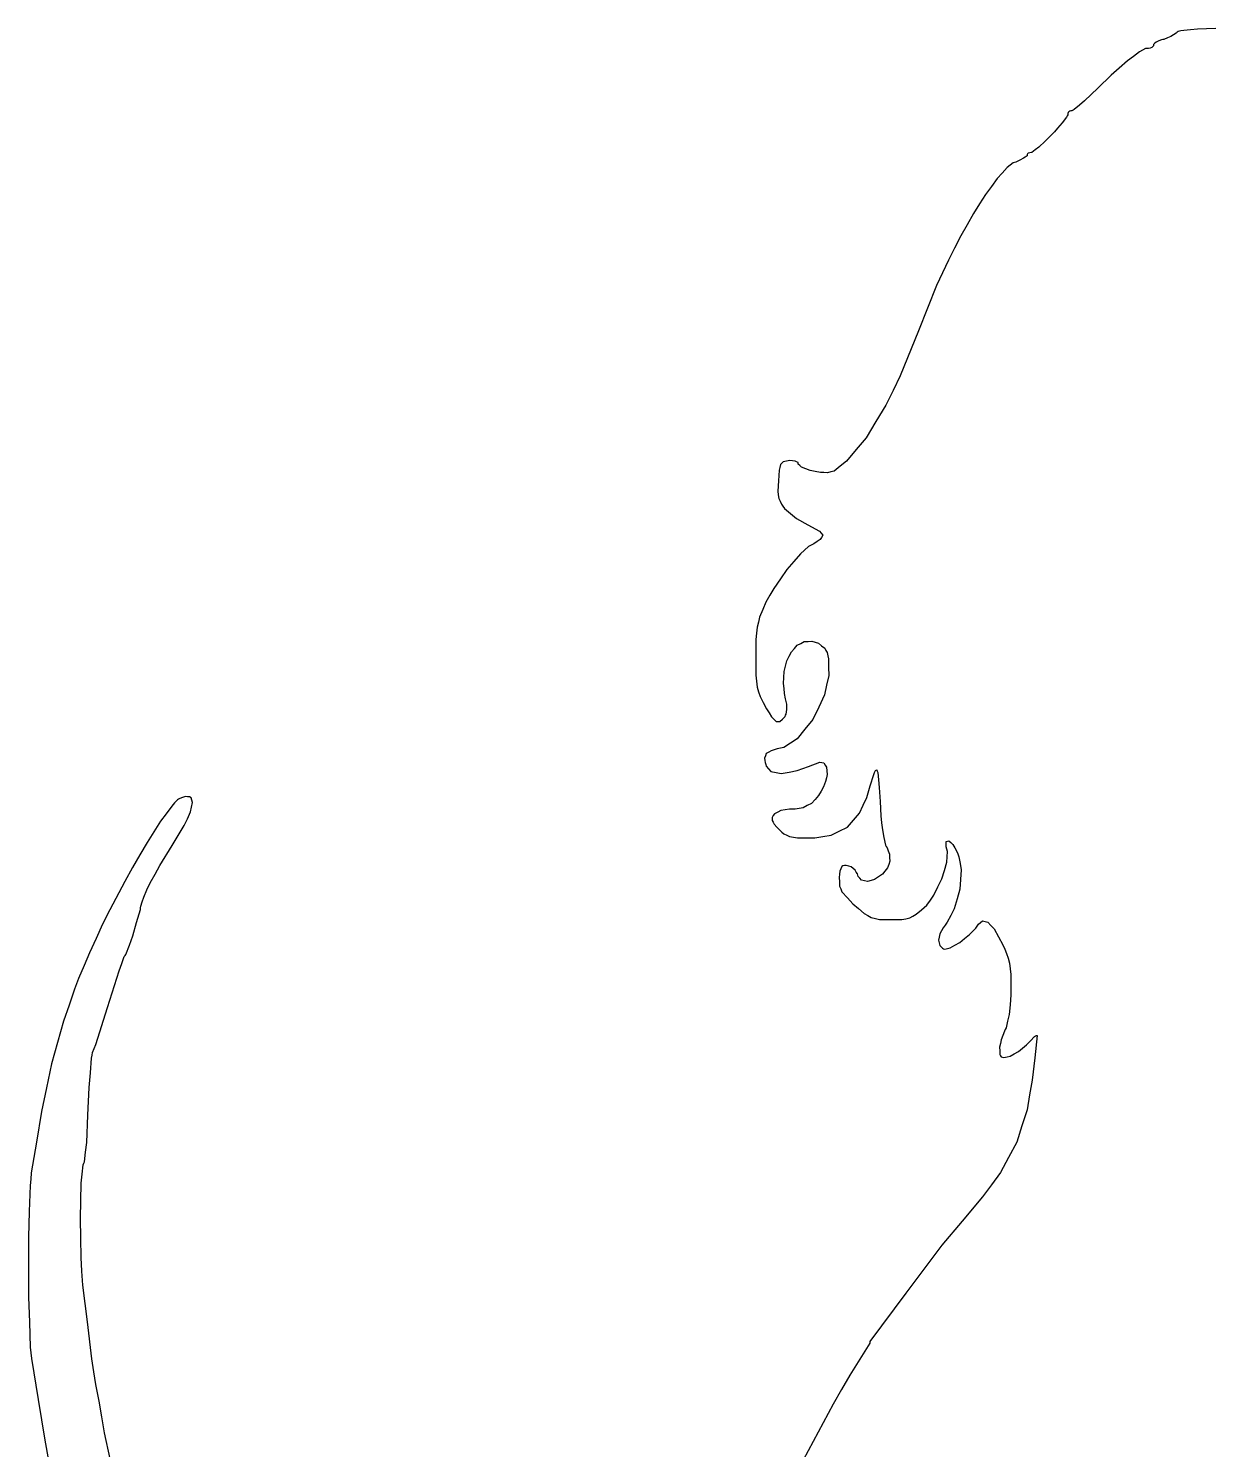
# Model space of a CAD drawing. Extents: x -30 to 30, y -30 to 30.
# Drawn here: x -30 to -7.75, y 3.21 to 30 of the extents above; entities that cross this region are included whole.
import ezdxf

# ---------------------------------------------------------------- set-up
doc = ezdxf.new("R2010")
doc.units = 0
doc.layers.add('Saint_VALENTIN_Day_Amoureux_Coeur_cs', color=7, linetype='CONTINUOUS')

msp = doc.modelspace()

# ---------------------------------------------------------------- linework, layer by layer
at = {"layer": 'Saint_VALENTIN_Day_Amoureux_Coeur_cs'}
for p, q in [((-8.733, 29.743, 1.5), (-8.76, 29.7205, 1.5)), ((-8.683, 29.764, 1.5), (-8.733, 29.743, 1.5)), ((-8.633, 29.785, 1.5), (-8.683, 29.764, 1.5)), ((-8.6105, 29.7895, 1.5), (-8.633, 29.785, 1.5)), ((-8.588, 29.794, 1.5), (-8.6105, 29.7895, 1.5)), ((-8.5225, 29.8215, 1.5), (-8.588, 29.794, 1.5)), ((-8.457, 29.849, 1.5), (-8.5225, 29.8215, 1.5)), ((-8.407, 29.881, 1.5), (-8.457, 29.849, 1.5)), ((-8.357, 29.913, 1.5), (-8.407, 29.881, 1.5)), ((-8.339, 29.929, 1.5), (-8.357, 29.913, 1.5)), ((-8.321, 29.945, 1.5), (-8.339, 29.929, 1.5)), ((-8.2685, 29.954, 1.5), (-8.321, 29.945, 1.5)), ((-8.216, 29.963, 1.5), (-8.2685, 29.954, 1.5)), ((-8.087, 29.9745, 1.5), (-8.216, 29.963, 1.5)), ((-7.958, 29.986, 1.5), (-8.087, 29.9745, 1.5)), ((-7.7835, 29.993, 1.5), (-7.958, 29.986, 1.5)), ((-7.609, 30, 1.5), (-7.7835, 29.993, 1.5)), ((-9.1615, 29.473, 1.5), (-9.277, 29.386, 1.5)), ((-9.046, 29.56, 1.5), (-9.1615, 29.473, 1.5)), ((-8.9915, 29.59, 1.5), (-9.046, 29.56, 1.5)), ((-8.937, 29.62, 1.5), (-8.9915, 29.59, 1.5)), ((-8.9095, 29.62, 1.5), (-8.937, 29.62, 1.5)), ((-8.882, 29.62, 1.5), (-8.9095, 29.62, 1.5)), ((-8.8505, 29.629, 1.5), (-8.882, 29.62, 1.5)), ((-8.819, 29.638, 1.5), (-8.8505, 29.629, 1.5)), ((-8.803, 29.654, 1.5), (-8.819, 29.638, 1.5)), ((-8.787, 29.67, 1.5), (-8.803, 29.654, 1.5)), ((-8.76, 29.7205, 1.5), (-8.787, 29.698, 1.5)), ((-8.787, 29.698, 1.5), (-8.787, 29.67, 1.5)), ((-9.431, 29.251, 1.5), (-9.585, 29.116, 1.5)), ((-9.277, 29.386, 1.5), (-9.431, 29.251, 1.5)), ((-9.585, 29.116, 1.5), (-9.834, 28.8755, 1.5)), ((-9.834, 28.8755, 1.5), (-10.083, 28.635, 1.5)), ((-10.391, 28.4125, 1.5), (-10.4, 28.396, 1.5)), ((-10.382, 28.429, 1.5), (-10.391, 28.4125, 1.5)), ((-10.364, 28.438, 1.5), (-10.382, 28.429, 1.5)), ((-10.346, 28.447, 1.5), (-10.364, 28.438, 1.5)), ((-10.3345, 28.447, 1.5), (-10.346, 28.447, 1.5)), ((-10.323, 28.447, 1.5), (-10.3345, 28.447, 1.5)), ((-10.3025, 28.4585, 1.5), (-10.323, 28.447, 1.5)), ((-10.282, 28.47, 1.5), (-10.3025, 28.4585, 1.5)), ((-10.1825, 28.5525, 1.5), (-10.282, 28.47, 1.5)), ((-10.083, 28.635, 1.5), (-10.1825, 28.5525, 1.5)), ((-10.509, 28.2225, 1.5), (-10.595, 28.117, 1.5)), ((-10.423, 28.328, 1.5), (-10.509, 28.2225, 1.5)), ((-10.4115, 28.3505, 1.5), (-10.423, 28.328, 1.5)), ((-10.4, 28.373, 1.5), (-10.4115, 28.3505, 1.5)), ((-10.4, 28.396, 1.5), (-10.4, 28.3845, 1.5)), ((-10.4, 28.3845, 1.5), (-10.4, 28.373, 1.5)), ((-10.8305, 27.876, 1.5), (-10.948, 27.764, 1.5)), ((-10.713, 27.988, 1.5), (-10.8305, 27.876, 1.5)), ((-10.654, 28.0525, 1.5), (-10.713, 27.988, 1.5)), ((-10.595, 28.117, 1.5), (-10.654, 28.0525, 1.5)), ((-11.159, 27.6355, 1.5), (-11.17, 27.622, 1.5)), ((-11.17, 27.622, 1.5), (-11.17, 27.595, 1.5)), ((-11.148, 27.649, 1.5), (-11.159, 27.6355, 1.5)), ((-11.114, 27.656, 1.5), (-11.148, 27.649, 1.5)), ((-11.08, 27.663, 1.5), (-11.114, 27.656, 1.5)), ((-11.014, 27.7135, 1.5), (-11.08, 27.663, 1.5)), ((-10.948, 27.764, 1.5), (-11.014, 27.7135, 1.5)), ((-11.542, 27.375, 1.5), (-11.637, 27.272, 1.5)), ((-11.4855, 27.4205, 1.5), (-11.542, 27.375, 1.5)), ((-11.429, 27.466, 1.5), (-11.4855, 27.4205, 1.5)), ((-11.406, 27.473, 1.5), (-11.429, 27.466, 1.5)), ((-11.383, 27.48, 1.5), (-11.406, 27.473, 1.5)), ((-11.3085, 27.5165, 1.5), (-11.383, 27.48, 1.5)), ((-11.234, 27.553, 1.5), (-11.3085, 27.5165, 1.5)), ((-11.202, 27.574, 1.5), (-11.234, 27.553, 1.5)), ((-11.17, 27.595, 1.5), (-11.202, 27.574, 1.5)), ((-11.732, 27.169, 1.5), (-11.841, 27.02, 1.5)), ((-11.637, 27.272, 1.5), (-11.732, 27.169, 1.5)), ((-11.95, 26.871, 1.5), (-12.0655, 26.69, 1.5)), ((-11.841, 27.02, 1.5), (-11.95, 26.871, 1.5)), ((-12.0655, 26.69, 1.5), (-12.181, 26.509, 1.5)), ((-12.301, 26.298, 1.5), (-12.421, 26.087, 1.5)), ((-12.181, 26.509, 1.5), (-12.301, 26.298, 1.5)), ((-12.421, 26.087, 1.5), (-12.5365, 25.86, 1.5)), ((-12.5365, 25.86, 1.5), (-12.652, 25.633, 1.5)), ((-12.652, 25.633, 1.5), (-12.763, 25.3925, 1.5)), ((-12.763, 25.3925, 1.5), (-12.874, 25.152, 1.5)), ((-12.874, 25.152, 1.5), (-13.2185, 24.3, 1.5)), ((-13.2185, 24.3, 1.5), (-13.563, 23.448, 1.5)), ((-13.563, 23.448, 1.5), (-13.6965, 23.173, 1.5)), ((-13.6965, 23.173, 1.5), (-13.83, 22.898, 1.5)), ((-13.83, 22.898, 1.5), (-14.018, 22.591, 1.5)), ((-14.018, 22.591, 1.5), (-14.206, 22.284, 1.5)), ((-14.206, 22.284, 1.5), (-14.3895, 22.064, 1.5)), ((-14.3895, 22.064, 1.5), (-14.573, 21.844, 1.5)), ((-15.8325, 21.725, 1.5), (-15.846, 21.67, 1.5)), ((-15.819, 21.78, 1.5), (-15.8325, 21.725, 1.5)), ((-15.792, 21.8055, 1.5), (-15.819, 21.78, 1.5)), ((-15.765, 21.831, 1.5), (-15.792, 21.8055, 1.5)), ((-15.7035, 21.842, 1.5), (-15.765, 21.831, 1.5)), ((-15.642, 21.853, 1.5), (-15.7035, 21.842, 1.5)), ((-15.5925, 21.8485, 1.5), (-15.642, 21.853, 1.5)), ((-15.543, 21.844, 1.5), (-15.5925, 21.8485, 1.5)), ((-15.5155, 21.8305, 1.5), (-15.543, 21.844, 1.5)), ((-15.488, 21.817, 1.5), (-15.5155, 21.8305, 1.5)), ((-15.488, 21.801, 1.5), (-15.488, 21.817, 1.5)), ((-15.488, 21.785, 1.5), (-15.488, 21.801, 1.5)), ((-15.454, 21.7575, 1.5), (-15.488, 21.785, 1.5)), ((-15.42, 21.73, 1.5), (-15.454, 21.7575, 1.5)), ((-15.341, 21.698, 1.5), (-15.42, 21.73, 1.5)), ((-14.691, 21.75, 1.5), (-14.809, 21.656, 1.5)), ((-14.573, 21.844, 1.5), (-14.691, 21.75, 1.5)), ((-15.8575, 21.473, 1.5), (-15.869, 21.276, 1.5)), ((-15.846, 21.67, 1.5), (-15.8575, 21.473, 1.5)), ((-15.262, 21.666, 1.5), (-15.341, 21.698, 1.5)), ((-15.1645, 21.6475, 1.5), (-15.262, 21.666, 1.5)), ((-15.067, 21.629, 1.5), (-15.1645, 21.6475, 1.5)), ((-15.001, 21.6265, 1.5), (-15.067, 21.629, 1.5)), ((-14.935, 21.624, 1.5), (-15.001, 21.6265, 1.5)), ((-14.872, 21.64, 1.5), (-14.935, 21.624, 1.5)), ((-14.809, 21.656, 1.5), (-14.872, 21.64, 1.5)), ((-15.869, 21.276, 1.5), (-15.86, 21.2075, 1.5)), ((-15.86, 21.2075, 1.5), (-15.851, 21.139, 1.5)), ((-15.851, 21.139, 1.5), (-15.826, 21.086, 1.5)), ((-15.826, 21.086, 1.5), (-15.801, 21.033, 1.5)), ((-15.801, 21.033, 1.5), (-15.7715, 20.992, 1.5)), ((-15.7715, 20.992, 1.5), (-15.742, 20.951, 1.5)), ((-15.742, 20.951, 1.5), (-15.6285, 20.857, 1.5)), ((-15.6285, 20.857, 1.5), (-15.515, 20.763, 1.5)), ((-15.515, 20.763, 1.5), (-15.3, 20.644, 1.5)), ((-15.3, 20.644, 1.5), (-15.085, 20.525, 1.5)), ((-15.071, 20.364, 1.5), (-15.13, 20.325, 1.5)), ((-15.085, 20.525, 1.5), (-15.053, 20.486, 1.5)), ((-15.046, 20.4055, 1.5), (-15.071, 20.364, 1.5)), ((-15.053, 20.486, 1.5), (-15.021, 20.447, 1.5)), ((-15.021, 20.447, 1.5), (-15.046, 20.4055, 1.5)), ((-15.366, 20.165, 1.5), (-15.443, 20.094, 1.5)), ((-15.289, 20.236, 1.5), (-15.366, 20.165, 1.5)), ((-15.239, 20.261, 1.5), (-15.289, 20.236, 1.5)), ((-15.189, 20.286, 1.5), (-15.239, 20.261, 1.5)), ((-15.13, 20.325, 1.5), (-15.189, 20.286, 1.5)), ((-15.57, 19.9475, 1.5), (-15.697, 19.801, 1.5)), ((-15.443, 20.094, 1.5), (-15.57, 19.9475, 1.5)), ((-15.8215, 19.622, 1.5), (-15.946, 19.443, 1.5)), ((-15.697, 19.801, 1.5), (-15.8215, 19.622, 1.5)), ((-16.0205, 19.3125, 1.5), (-16.095, 19.182, 1.5)), ((-15.946, 19.443, 1.5), (-16.0205, 19.3125, 1.5)), ((-16.154, 19.0425, 1.5), (-16.213, 18.903, 1.5)), ((-16.095, 19.182, 1.5), (-16.154, 19.0425, 1.5)), ((-16.2355, 18.809, 1.5), (-16.258, 18.715, 1.5)), ((-16.213, 18.903, 1.5), (-16.2355, 18.809, 1.5)), ((-16.2695, 18.596, 1.5), (-16.281, 18.477, 1.5)), ((-16.258, 18.715, 1.5), (-16.2695, 18.596, 1.5)), ((-16.281, 18.477, 1.5), (-16.281, 18.1425, 1.5)), ((-15.6535, 18.1625, 1.5), (-15.61, 18.247, 1.5)), ((-15.61, 18.247, 1.5), (-15.556, 18.309, 1.5)), ((-15.556, 18.309, 1.5), (-15.502, 18.371, 1.5)), ((-15.502, 18.371, 1.5), (-15.436, 18.4055, 1.5)), ((-15.436, 18.4055, 1.5), (-15.37, 18.44, 1.5)), ((-15.37, 18.44, 1.5), (-15.2975, 18.4445, 1.5)), ((-15.2975, 18.4445, 1.5), (-15.225, 18.449, 1.5)), ((-15.225, 18.449, 1.5), (-15.164, 18.4285, 1.5)), ((-15.164, 18.4285, 1.5), (-15.103, 18.408, 1.5)), ((-15.103, 18.408, 1.5), (-15.044, 18.362, 1.5)), ((-15.044, 18.362, 1.5), (-14.985, 18.316, 1.5)), ((-14.985, 18.316, 1.5), (-14.9625, 18.275, 1.5)), ((-14.9625, 18.275, 1.5), (-14.94, 18.234, 1.5)), ((-14.94, 18.234, 1.5), (-14.9265, 18.1745, 1.5)), ((-16.281, 18.1425, 1.5), (-16.281, 17.808, 1.5)), ((-15.751, 17.876, 1.5), (-15.724, 17.977, 1.5)), ((-15.724, 17.977, 1.5), (-15.697, 18.078, 1.5)), ((-15.697, 18.078, 1.5), (-15.6535, 18.1625, 1.5)), ((-14.9265, 18.1745, 1.5), (-14.913, 18.115, 1.5)), ((-14.913, 18.115, 1.5), (-14.9105, 17.959, 1.5)), ((-14.9105, 17.959, 1.5), (-14.908, 17.803, 1.5)), ((-16.281, 17.808, 1.5), (-16.2695, 17.6935, 1.5)), ((-16.2695, 17.6935, 1.5), (-16.258, 17.579, 1.5)), ((-15.76, 17.652, 1.5), (-15.7555, 17.764, 1.5)), ((-15.7555, 17.764, 1.5), (-15.751, 17.876, 1.5)), ((-14.908, 17.803, 1.5), (-14.949, 17.6195, 1.5)), ((-16.258, 17.579, 1.5), (-16.231, 17.4915, 1.5)), ((-16.231, 17.4915, 1.5), (-16.204, 17.404, 1.5)), ((-15.751, 17.558, 1.5), (-15.76, 17.652, 1.5)), ((-15.742, 17.464, 1.5), (-15.751, 17.558, 1.5)), ((-15.7215, 17.363, 1.5), (-15.742, 17.464, 1.5)), ((-14.99, 17.436, 1.5), (-15.0985, 17.2025, 1.5)), ((-14.949, 17.6195, 1.5), (-14.99, 17.436, 1.5)), ((-16.204, 17.404, 1.5), (-16.143, 17.2895, 1.5)), ((-16.143, 17.2895, 1.5), (-16.082, 17.175, 1.5)), ((-16.082, 17.175, 1.5), (-16.0345, 17.0995, 1.5)), ((-15.701, 17.262, 1.5), (-15.7215, 17.363, 1.5)), ((-15.7035, 17.116, 1.5), (-15.697, 17.157, 1.5)), ((-15.699, 17.2095, 1.5), (-15.701, 17.262, 1.5)), ((-15.697, 17.157, 1.5), (-15.699, 17.2095, 1.5)), ((-15.0985, 17.2025, 1.5), (-15.207, 16.969, 1.5)), ((-16.0345, 17.0995, 1.5), (-15.987, 17.024, 1.5)), ((-15.987, 17.024, 1.5), (-15.9435, 16.978, 1.5)), ((-15.9435, 16.978, 1.5), (-15.9, 16.932, 1.5)), ((-15.9, 16.932, 1.5), (-15.864, 16.932, 1.5)), ((-15.864, 16.932, 1.5), (-15.828, 16.932, 1.5)), ((-15.828, 16.932, 1.5), (-15.7805, 16.9805, 1.5)), ((-15.7805, 16.9805, 1.5), (-15.733, 17.029, 1.5)), ((-15.733, 17.029, 1.5), (-15.7215, 17.052, 1.5)), ((-15.7215, 17.052, 1.5), (-15.71, 17.075, 1.5)), ((-15.71, 17.075, 1.5), (-15.7035, 17.116, 1.5)), ((-15.207, 16.969, 1.5), (-15.3565, 16.788, 1.5)), ((-15.3565, 16.788, 1.5), (-15.506, 16.607, 1.5)), ((-16.041, 16.3555, 1.5), (-16.086, 16.328, 1.5)), ((-15.996, 16.383, 1.5), (-16.041, 16.3555, 1.5)), ((-15.939, 16.401, 1.5), (-15.996, 16.383, 1.5)), ((-15.882, 16.419, 1.5), (-15.939, 16.401, 1.5)), ((-15.8185, 16.4305, 1.5), (-15.882, 16.419, 1.5)), ((-15.755, 16.442, 1.5), (-15.8185, 16.4305, 1.5)), ((-15.6305, 16.5245, 1.5), (-15.755, 16.442, 1.5)), ((-15.506, 16.607, 1.5), (-15.6305, 16.5245, 1.5)), ((-16.102, 16.2865, 1.5), (-16.118, 16.245, 1.5)), ((-16.118, 16.245, 1.5), (-16.1135, 16.2015, 1.5)), ((-16.1135, 16.2015, 1.5), (-16.109, 16.158, 1.5)), ((-16.109, 16.158, 1.5), (-16.0975, 16.1235, 1.5)), ((-16.086, 16.328, 1.5), (-16.102, 16.2865, 1.5)), ((-16.0975, 16.1235, 1.5), (-16.086, 16.089, 1.5)), ((-16.086, 16.089, 1.5), (-16.043, 16.041, 1.5)), ((-15.506, 16.007, 1.5), (-15.291, 16.087, 1.5)), ((-15.291, 16.087, 1.5), (-15.076, 16.167, 1.5)), ((-15.076, 16.167, 1.5), (-15.0395, 16.1605, 1.5)), ((-15.0395, 16.1605, 1.5), (-15.003, 16.154, 1.5)), ((-15.003, 16.154, 1.5), (-14.976, 16.1125, 1.5)), ((-14.976, 16.1125, 1.5), (-14.949, 16.071, 1.5)), ((-16.043, 16.041, 1.5), (-16, 15.993, 1.5)), ((-16, 15.993, 1.5), (-15.9025, 15.9725, 1.5)), ((-15.9025, 15.9725, 1.5), (-15.805, 15.952, 1.5)), ((-15.805, 15.952, 1.5), (-15.6555, 15.9795, 1.5)), ((-15.6555, 15.9795, 1.5), (-15.506, 16.007, 1.5)), ((-14.9535, 15.8695, 1.5), (-14.967, 15.805, 1.5)), ((-14.94, 15.934, 1.5), (-14.9535, 15.8695, 1.5)), ((-14.949, 16.071, 1.5), (-14.9445, 16.0025, 1.5)), ((-14.9445, 16.0025, 1.5), (-14.94, 15.934, 1.5)), ((-14.1265, 15.7185, 1.5), (-14.061, 15.934, 1.5)), ((-14.061, 15.934, 1.5), (-14.043, 15.9725, 1.5)), ((-14.043, 15.9725, 1.5), (-14.025, 16.011, 1.5)), ((-14.025, 16.011, 1.5), (-14.0135, 16.018, 1.5)), ((-14.0135, 16.018, 1.5), (-14.002, 16.025, 1.5)), ((-14.002, 16.025, 1.5), (-13.993, 16, 1.5)), ((-13.993, 16, 1.5), (-13.984, 15.975, 1.5)), ((-13.984, 15.975, 1.5), (-13.9705, 15.833, 1.5)), ((-13.9705, 15.833, 1.5), (-13.957, 15.691, 1.5)), ((-15.099, 15.54, 1.5), (-15.1665, 15.464, 1.5)), ((-15.0535, 15.6225, 1.5), (-15.099, 15.54, 1.5)), ((-15.008, 15.705, 1.5), (-15.0535, 15.6225, 1.5)), ((-14.9875, 15.755, 1.5), (-15.008, 15.705, 1.5)), ((-14.967, 15.805, 1.5), (-14.9875, 15.755, 1.5)), ((-14.192, 15.503, 1.5), (-14.1265, 15.7185, 1.5)), ((-13.957, 15.691, 1.5), (-13.941, 15.423, 1.5)), ((-27.295, 15.338, 1.5), (-27.4015, 15.196, 1.5)), ((-27.243, 15.3975, 1.5), (-27.295, 15.338, 1.5)), ((-27.191, 15.457, 1.5), (-27.243, 15.3975, 1.5)), ((-27.1685, 15.471, 1.5), (-27.191, 15.457, 1.5)), ((-27.146, 15.485, 1.5), (-27.1685, 15.471, 1.5)), ((-27.0915, 15.501, 1.5), (-27.146, 15.485, 1.5)), ((-27.037, 15.517, 1.5), (-27.0915, 15.501, 1.5)), ((-26.9985, 15.5145, 1.5), (-27.037, 15.517, 1.5)), ((-26.96, 15.512, 1.5), (-26.9985, 15.5145, 1.5)), ((-26.933, 15.494, 1.5), (-26.96, 15.512, 1.5)), ((-26.942, 15.228, 1.5), (-26.924, 15.3175, 1.5)), ((-26.9195, 15.4505, 1.5), (-26.933, 15.494, 1.5)), ((-26.924, 15.3175, 1.5), (-26.906, 15.407, 1.5)), ((-26.906, 15.407, 1.5), (-26.9195, 15.4505, 1.5)), ((-15.647, 15.283, 1.5), (-15.7285, 15.269, 1.5)), ((-15.595, 15.283, 1.5), (-15.647, 15.283, 1.5)), ((-15.543, 15.283, 1.5), (-15.595, 15.283, 1.5)), ((-15.468, 15.2945, 1.5), (-15.543, 15.283, 1.5)), ((-15.393, 15.306, 1.5), (-15.468, 15.2945, 1.5)), ((-15.3135, 15.347, 1.5), (-15.393, 15.306, 1.5)), ((-15.234, 15.388, 1.5), (-15.3135, 15.347, 1.5)), ((-15.1665, 15.464, 1.5), (-15.234, 15.388, 1.5)), ((-14.328, 15.205, 1.5), (-14.26, 15.354, 1.5)), ((-14.26, 15.354, 1.5), (-14.192, 15.503, 1.5)), ((-13.941, 15.423, 1.5), (-13.925, 15.155, 1.5)), ((-27.508, 15.054, 1.5), (-27.635, 14.8545, 1.5)), ((-27.4015, 15.196, 1.5), (-27.508, 15.054, 1.5)), ((-27.06, 14.971, 1.5), (-27.001, 15.0995, 1.5)), ((-27.001, 15.0995, 1.5), (-26.942, 15.228, 1.5)), ((-15.9545, 15.1595, 1.5), (-15.977, 15.123, 1.5)), ((-15.977, 15.123, 1.5), (-15.977, 15.0955, 1.5)), ((-15.977, 15.0955, 1.5), (-15.977, 15.068, 1.5)), ((-15.977, 15.068, 1.5), (-15.957, 15.0335, 1.5)), ((-15.957, 15.0335, 1.5), (-15.937, 14.999, 1.5)), ((-15.932, 15.196, 1.5), (-15.9545, 15.1595, 1.5)), ((-15.871, 15.2255, 1.5), (-15.932, 15.196, 1.5)), ((-15.81, 15.255, 1.5), (-15.871, 15.2255, 1.5)), ((-15.7285, 15.269, 1.5), (-15.81, 15.255, 1.5)), ((-14.555, 14.939, 1.5), (-14.4415, 15.072, 1.5)), ((-14.4415, 15.072, 1.5), (-14.328, 15.205, 1.5)), ((-13.925, 15.155, 1.5), (-13.9115, 15.0245, 1.5)), ((-13.9115, 15.0245, 1.5), (-13.898, 14.894, 1.5)), ((-27.635, 14.8545, 1.5), (-27.762, 14.655, 1.5)), ((-27.291, 14.5955, 1.5), (-27.06, 14.971, 1.5)), ((-15.937, 14.999, 1.5), (-15.8845, 14.9415, 1.5)), ((-15.8845, 14.9415, 1.5), (-15.832, 14.884, 1.5)), ((-15.832, 14.884, 1.5), (-15.7935, 14.85, 1.5)), ((-15.7935, 14.85, 1.5), (-15.755, 14.816, 1.5)), ((-15.755, 14.816, 1.5), (-15.701, 14.7905, 1.5)), ((-15.701, 14.7905, 1.5), (-15.647, 14.765, 1.5)), ((-15.647, 14.765, 1.5), (-15.572, 14.7535, 1.5)), ((-15.572, 14.7535, 1.5), (-15.497, 14.742, 1.5)), ((-15.497, 14.742, 1.5), (-15.334, 14.74, 1.5)), ((-15.334, 14.74, 1.5), (-15.171, 14.738, 1.5)), ((-15.171, 14.738, 1.5), (-15.017, 14.763, 1.5)), ((-15.017, 14.763, 1.5), (-14.863, 14.788, 1.5)), ((-14.863, 14.788, 1.5), (-14.709, 14.8635, 1.5)), ((-14.709, 14.8635, 1.5), (-14.555, 14.939, 1.5)), ((-13.898, 14.894, 1.5), (-13.8685, 14.7495, 1.5)), ((-13.8685, 14.7495, 1.5), (-13.839, 14.605, 1.5)), ((-27.762, 14.655, 1.5), (-27.9, 14.417, 1.5)), ((-27.522, 14.22, 1.5), (-27.291, 14.5955, 1.5)), ((-13.839, 14.605, 1.5), (-13.823, 14.5775, 1.5)), ((-13.823, 14.5775, 1.5), (-13.807, 14.55, 1.5)), ((-13.807, 14.55, 1.5), (-13.7865, 14.4925, 1.5)), ((-13.7865, 14.4925, 1.5), (-13.766, 14.435, 1.5)), ((-12.693, 14.669, 1.5), (-12.67, 14.678, 1.5)), ((-12.693, 14.6185, 1.5), (-12.693, 14.669, 1.5)), ((-12.693, 14.568, 1.5), (-12.693, 14.6185, 1.5)), ((-12.6815, 14.5245, 1.5), (-12.693, 14.568, 1.5)), ((-12.67, 14.481, 1.5), (-12.6815, 14.5245, 1.5)), ((-12.677, 14.3825, 1.5), (-12.67, 14.481, 1.5)), ((-12.67, 14.678, 1.5), (-12.647, 14.687, 1.5)), ((-12.647, 14.687, 1.5), (-12.6085, 14.6505, 1.5)), ((-12.6085, 14.6505, 1.5), (-12.57, 14.614, 1.5)), ((-12.57, 14.614, 1.5), (-12.534, 14.5545, 1.5)), ((-12.534, 14.5545, 1.5), (-12.498, 14.495, 1.5)), ((-12.498, 14.495, 1.5), (-12.4755, 14.4375, 1.5)), ((-27.9, 14.417, 1.5), (-28.038, 14.179, 1.5)), ((-27.6125, 14.0575, 1.5), (-27.522, 14.22, 1.5)), ((-14.659, 14.202, 1.5), (-14.6795, 14.1585, 1.5)), ((-14.641, 14.215, 1.5), (-14.659, 14.202, 1.5)), ((-14.609, 14.2175, 1.5), (-14.641, 14.215, 1.5)), ((-14.577, 14.22, 1.5), (-14.609, 14.2175, 1.5)), ((-14.532, 14.206, 1.5), (-14.577, 14.22, 1.5)), ((-14.487, 14.192, 1.5), (-14.532, 14.206, 1.5)), ((-13.7775, 14.238, 1.5), (-13.798, 14.174, 1.5)), ((-13.757, 14.302, 1.5), (-13.7775, 14.238, 1.5)), ((-13.766, 14.435, 1.5), (-13.7615, 14.3685, 1.5)), ((-13.7615, 14.3685, 1.5), (-13.757, 14.302, 1.5)), ((-12.729, 14.126, 1.5), (-12.684, 14.284, 1.5)), ((-12.684, 14.284, 1.5), (-12.677, 14.3825, 1.5)), ((-12.4755, 14.4375, 1.5), (-12.453, 14.38, 1.5)), ((-12.453, 14.38, 1.5), (-12.4325, 14.259, 1.5)), ((-12.4325, 14.259, 1.5), (-12.412, 14.138, 1.5)), ((-28.038, 14.179, 1.5), (-28.181, 13.9155, 1.5)), ((-27.703, 13.895, 1.5), (-27.6125, 14.0575, 1.5)), ((-14.7065, 14.053, 1.5), (-14.713, 13.991, 1.5)), ((-14.713, 13.991, 1.5), (-14.7085, 13.911, 1.5)), ((-14.7, 14.115, 1.5), (-14.7065, 14.053, 1.5)), ((-14.6795, 14.1585, 1.5), (-14.7, 14.115, 1.5)), ((-14.4485, 14.16, 1.5), (-14.487, 14.192, 1.5)), ((-14.41, 14.128, 1.5), (-14.4485, 14.16, 1.5)), ((-14.3895, 14.094, 1.5), (-14.41, 14.128, 1.5)), ((-14.369, 14.06, 1.5), (-14.3895, 14.094, 1.5)), ((-14.36, 14.0345, 1.5), (-14.369, 14.06, 1.5)), ((-14.351, 14.009, 1.5), (-14.36, 14.0345, 1.5)), ((-14.3215, 13.977, 1.5), (-14.351, 14.009, 1.5)), ((-14.292, 13.945, 1.5), (-14.3215, 13.977, 1.5)), ((-14.2355, 13.9315, 1.5), (-14.292, 13.945, 1.5)), ((-14.111, 13.936, 1.5), (-14.179, 13.918, 1.5)), ((-14.043, 13.954, 1.5), (-14.111, 13.936, 1.5)), ((-13.9705, 14.0045, 1.5), (-14.043, 13.954, 1.5)), ((-13.898, 14.055, 1.5), (-13.9705, 14.0045, 1.5)), ((-13.848, 14.1145, 1.5), (-13.898, 14.055, 1.5)), ((-13.798, 14.174, 1.5), (-13.848, 14.1145, 1.5)), ((-12.849, 13.8145, 1.5), (-12.774, 13.968, 1.5)), ((-12.774, 13.968, 1.5), (-12.729, 14.126, 1.5)), ((-12.423, 13.9545, 1.5), (-12.434, 13.771, 1.5)), ((-12.412, 14.138, 1.5), (-12.423, 13.9545, 1.5)), ((-28.181, 13.9155, 1.5), (-28.462, 13.3815, 1.5)), ((-27.825, 13.624, 1.5), (-27.764, 13.7595, 1.5)), ((-27.764, 13.7595, 1.5), (-27.703, 13.895, 1.5)), ((-14.7085, 13.911, 1.5), (-14.704, 13.831, 1.5)), ((-14.704, 13.831, 1.5), (-14.6815, 13.776, 1.5)), ((-14.6815, 13.776, 1.5), (-14.659, 13.721, 1.5)), ((-14.659, 13.721, 1.5), (-14.557, 13.6085, 1.5)), ((-14.179, 13.918, 1.5), (-14.2355, 13.9315, 1.5)), ((-12.924, 13.661, 1.5), (-12.849, 13.8145, 1.5)), ((-12.434, 13.771, 1.5), (-12.4885, 13.5875, 1.5)), ((-27.889, 13.391, 1.5), (-27.8845, 13.4205, 1.5)), ((-27.8845, 13.4205, 1.5), (-27.88, 13.45, 1.5)), ((-27.88, 13.45, 1.5), (-27.8525, 13.537, 1.5)), ((-27.8525, 13.537, 1.5), (-27.825, 13.624, 1.5)), ((-14.557, 13.6085, 1.5), (-14.455, 13.496, 1.5)), ((-14.455, 13.496, 1.5), (-14.3485, 13.4065, 1.5)), ((-14.3485, 13.4065, 1.5), (-14.242, 13.317, 1.5)), ((-13.1595, 13.386, 1.5), (-13.06, 13.473, 1.5)), ((-13.06, 13.473, 1.5), (-12.992, 13.567, 1.5)), ((-12.992, 13.567, 1.5), (-12.924, 13.661, 1.5)), ((-12.543, 13.404, 1.5), (-12.609, 13.276, 1.5)), ((-12.4885, 13.5875, 1.5), (-12.543, 13.404, 1.5)), ((-28.462, 13.3815, 1.5), (-28.6, 13.111, 1.5)), ((-28.029, 12.896, 1.5), (-27.959, 13.1435, 1.5)), ((-27.959, 13.1435, 1.5), (-27.889, 13.391, 1.5)), ((-14.242, 13.317, 1.5), (-14.174, 13.278, 1.5)), ((-14.174, 13.278, 1.5), (-14.106, 13.239, 1.5)), ((-14.106, 13.239, 1.5), (-14.029, 13.221, 1.5)), ((-14.029, 13.221, 1.5), (-13.952, 13.203, 1.5)), ((-13.952, 13.203, 1.5), (-13.7415, 13.203, 1.5)), ((-13.7415, 13.203, 1.5), (-13.531, 13.203, 1.5)), ((-13.531, 13.203, 1.5), (-13.456, 13.2165, 1.5)), ((-13.456, 13.2165, 1.5), (-13.381, 13.23, 1.5)), ((-13.381, 13.23, 1.5), (-13.32, 13.2645, 1.5)), ((-13.32, 13.2645, 1.5), (-13.259, 13.299, 1.5)), ((-13.259, 13.299, 1.5), (-13.1595, 13.386, 1.5)), ((-12.675, 13.148, 1.5), (-12.7135, 13.095, 1.5)), ((-12.609, 13.276, 1.5), (-12.675, 13.148, 1.5)), ((-12.086, 13.111, 1.5), (-12.0475, 13.143, 1.5)), ((-12.0475, 13.143, 1.5), (-12.009, 13.175, 1.5)), ((-12.009, 13.175, 1.5), (-11.959, 13.1635, 1.5)), ((-11.959, 13.1635, 1.5), (-11.909, 13.152, 1.5)), ((-11.909, 13.152, 1.5), (-11.85, 13.088, 1.5)), ((-28.6, 13.111, 1.5), (-28.7245, 12.843, 1.5)), ((-28.097, 12.717, 1.5), (-28.029, 12.896, 1.5)), ((-12.8245, 12.8705, 1.5), (-12.838, 12.809, 1.5)), ((-12.811, 12.932, 1.5), (-12.8245, 12.8705, 1.5)), ((-12.7815, 12.987, 1.5), (-12.811, 12.932, 1.5)), ((-12.752, 13.042, 1.5), (-12.7815, 12.987, 1.5)), ((-12.7135, 13.095, 1.5), (-12.752, 13.042, 1.5)), ((-12.346, 12.8435, 1.5), (-12.253, 12.919, 1.5)), ((-12.253, 12.919, 1.5), (-12.194, 12.9785, 1.5)), ((-12.194, 12.9785, 1.5), (-12.135, 13.038, 1.5)), ((-12.135, 13.038, 1.5), (-12.1105, 13.0745, 1.5)), ((-12.1105, 13.0745, 1.5), (-12.086, 13.111, 1.5)), ((-11.85, 13.088, 1.5), (-11.791, 13.024, 1.5)), ((-11.791, 13.024, 1.5), (-11.707, 12.873, 1.5)), ((-11.707, 12.873, 1.5), (-11.623, 12.722, 1.5)), ((-28.7245, 12.843, 1.5), (-28.849, 12.575, 1.5)), ((-28.165, 12.538, 1.5), (-28.097, 12.717, 1.5)), ((-12.838, 12.809, 1.5), (-12.8265, 12.7585, 1.5)), ((-12.8265, 12.7585, 1.5), (-12.815, 12.708, 1.5)), ((-12.815, 12.708, 1.5), (-12.79, 12.683, 1.5)), ((-12.79, 12.683, 1.5), (-12.765, 12.658, 1.5)), ((-12.765, 12.658, 1.5), (-12.7425, 12.6485, 1.5)), ((-12.7425, 12.6485, 1.5), (-12.72, 12.639, 1.5)), ((-12.72, 12.639, 1.5), (-12.67, 12.653, 1.5)), ((-12.67, 12.653, 1.5), (-12.62, 12.667, 1.5)), ((-12.62, 12.667, 1.5), (-12.5295, 12.7175, 1.5)), ((-12.5295, 12.7175, 1.5), (-12.439, 12.768, 1.5)), ((-12.439, 12.768, 1.5), (-12.346, 12.8435, 1.5)), ((-11.623, 12.722, 1.5), (-11.5895, 12.6415, 1.5)), ((-11.5895, 12.6415, 1.5), (-11.556, 12.561, 1.5)), ((-28.951, 12.332, 1.5), (-29.053, 12.089, 1.5)), ((-28.849, 12.575, 1.5), (-28.951, 12.332, 1.5)), ((-28.287, 12.236, 1.5), (-28.2395, 12.369, 1.5)), ((-28.2395, 12.369, 1.5), (-28.192, 12.502, 1.5)), ((-28.192, 12.502, 1.5), (-28.1785, 12.52, 1.5)), ((-28.1785, 12.52, 1.5), (-28.165, 12.538, 1.5)), ((-11.556, 12.561, 1.5), (-11.5285, 12.4695, 1.5)), ((-11.5285, 12.4695, 1.5), (-11.501, 12.378, 1.5)), ((-11.501, 12.378, 1.5), (-11.4895, 12.2705, 1.5)), ((-29.053, 12.089, 1.5), (-29.0915, 11.9885, 1.5)), ((-28.509, 11.5395, 1.5), (-28.287, 12.236, 1.5)), ((-11.4895, 12.2705, 1.5), (-11.478, 12.163, 1.5)), ((-11.478, 12.163, 1.5), (-11.476, 11.9705, 1.5)), ((-29.13, 11.888, 1.5), (-29.2345, 11.5855, 1.5)), ((-29.0915, 11.9885, 1.5), (-29.13, 11.888, 1.5)), ((-11.476, 11.9705, 1.5), (-11.474, 11.778, 1.5)), ((-29.2345, 11.5855, 1.5), (-29.339, 11.283, 1.5)), ((-28.731, 10.843, 1.5), (-28.509, 11.5395, 1.5)), ((-11.49, 11.5945, 1.5), (-11.506, 11.411, 1.5)), ((-11.474, 11.778, 1.5), (-11.49, 11.5945, 1.5)), ((-29.339, 11.283, 1.5), (-29.452, 10.88, 1.5)), ((-11.5355, 11.285, 1.5), (-11.565, 11.159, 1.5)), ((-11.506, 11.411, 1.5), (-11.5355, 11.285, 1.5)), ((-11.6255, 11.0125, 1.5), (-11.655, 10.93, 1.5)), ((-11.596, 11.095, 1.5), (-11.6255, 11.0125, 1.5)), ((-11.5805, 11.127, 1.5), (-11.596, 11.095, 1.5)), ((-11.565, 11.159, 1.5), (-11.5805, 11.127, 1.5)), ((-11.1045, 10.9165, 1.5), (-11.03, 10.994, 1.5)), ((-11.03, 10.994, 1.5), (-11.012, 11.0055, 1.5)), ((-10.98, 11.013, 1.5), (-11.0255, 10.5935, 1.5)), ((-11.012, 11.0055, 1.5), (-10.994, 11.017, 1.5)), ((-10.994, 11.017, 1.5), (-10.987, 11.015, 1.5)), ((-10.987, 11.015, 1.5), (-10.98, 11.013, 1.5)), ((-29.452, 10.88, 1.5), (-29.565, 10.477, 1.5)), ((-28.79, 10.696, 1.5), (-28.7605, 10.7695, 1.5)), ((-28.7605, 10.7695, 1.5), (-28.731, 10.843, 1.5)), ((-11.671, 10.8615, 1.5), (-11.687, 10.793, 1.5)), ((-11.687, 10.793, 1.5), (-11.6845, 10.724, 1.5)), ((-11.6845, 10.724, 1.5), (-11.682, 10.655, 1.5)), ((-11.655, 10.93, 1.5), (-11.671, 10.8615, 1.5)), ((-11.333, 10.71, 1.5), (-11.256, 10.7745, 1.5)), ((-11.256, 10.7745, 1.5), (-11.179, 10.839, 1.5)), ((-11.179, 10.839, 1.5), (-11.1045, 10.9165, 1.5)), ((-29.565, 10.477, 1.5), (-29.66, 10.028, 1.5)), ((-28.831, 10.3095, 1.5), (-28.808, 10.587, 1.5)), ((-28.808, 10.587, 1.5), (-28.799, 10.6415, 1.5)), ((-28.799, 10.6415, 1.5), (-28.79, 10.696, 1.5)), ((-11.682, 10.655, 1.5), (-11.671, 10.632, 1.5)), ((-11.671, 10.632, 1.5), (-11.66, 10.609, 1.5)), ((-11.66, 10.609, 1.5), (-11.6325, 10.6045, 1.5)), ((-11.6325, 10.6045, 1.5), (-11.605, 10.6, 1.5)), ((-11.605, 10.6, 1.5), (-11.5465, 10.6115, 1.5)), ((-11.5465, 10.6115, 1.5), (-11.488, 10.623, 1.5)), ((-11.488, 10.623, 1.5), (-11.4105, 10.6665, 1.5)), ((-11.4105, 10.6665, 1.5), (-11.333, 10.71, 1.5)), ((-11.0255, 10.5935, 1.5), (-11.071, 10.174, 1.5)), ((-28.854, 10.032, 1.5), (-28.831, 10.3095, 1.5)), ((-29.66, 10.028, 1.5), (-29.755, 9.579, 1.5)), ((-28.8765, 9.5145, 1.5), (-28.854, 10.032, 1.5)), ((-11.071, 10.174, 1.5), (-11.1205, 9.8945, 1.5)), ((-11.1205, 9.8945, 1.5), (-11.17, 9.615, 1.5)), ((-29.755, 9.579, 1.5), (-29.8505, 9.0015, 1.5)), ((-28.899, 8.997, 1.5), (-28.8765, 9.5145, 1.5)), ((-11.17, 9.615, 1.5), (-11.2675, 9.308, 1.5)), ((-11.2675, 9.308, 1.5), (-11.365, 9.001, 1.5)), ((-29.8505, 9.0015, 1.5), (-29.946, 8.424, 1.5)), ((-28.9215, 8.816, 1.5), (-28.899, 8.997, 1.5)), ((-11.365, 9.001, 1.5), (-11.519, 8.717, 1.5)), ((-28.985, 8.401, 1.5), (-28.967, 8.575, 1.5)), ((-28.967, 8.575, 1.5), (-28.9555, 8.605, 1.5)), ((-28.9555, 8.605, 1.5), (-28.944, 8.635, 1.5)), ((-28.944, 8.635, 1.5), (-28.9215, 8.816, 1.5)), ((-11.519, 8.717, 1.5), (-11.673, 8.433, 1.5)), ((-29.946, 8.424, 1.5), (-29.957, 8.305, 1.5)), ((-29.003, 8.227, 1.5), (-28.985, 8.401, 1.5)), ((-11.673, 8.433, 1.5), (-11.841, 8.2015, 1.5)), ((-29.968, 8.186, 1.5), (-29.984, 7.698, 1.5)), ((-29.957, 8.305, 1.5), (-29.968, 8.186, 1.5)), ((-29.012, 7.8945, 1.5), (-29.003, 8.227, 1.5)), ((-11.841, 8.2015, 1.5), (-12.009, 7.97, 1.5)), ((-29.021, 7.562, 1.5), (-29.012, 7.8945, 1.5)), ((-12.009, 7.97, 1.5), (-12.3915, 7.5165, 1.5)), ((-29.984, 7.698, 1.5), (-30, 7.21, 1.5)), ((-29.0145, 7.1955, 1.5), (-29.021, 7.562, 1.5)), ((-12.3915, 7.5165, 1.5), (-12.774, 7.063, 1.5)), ((-30, 7.21, 1.5), (-30, 6.644, 1.5)), ((-29.008, 6.829, 1.5), (-29.0145, 7.1955, 1.5)), ((-12.774, 7.063, 1.5), (-13.4535, 6.1535, 1.5)), ((-28.99, 6.568, 1.5), (-29.008, 6.829, 1.5)), ((-30, 6.644, 1.5), (-30, 6.078, 1.5)), ((-28.972, 6.307, 1.5), (-28.99, 6.568, 1.5)), ((-28.888, 5.613, 1.5), (-28.972, 6.307, 1.5)), ((-30, 6.078, 1.5), (-29.982, 5.6085, 1.5)), ((-13.4535, 6.1535, 1.5), (-14.133, 5.244, 1.5)), ((-29.982, 5.6085, 1.5), (-29.964, 5.139, 1.5)), ((-28.804, 4.919, 1.5), (-28.888, 5.613, 1.5)), ((-29.964, 5.139, 1.5), (-29.9525, 5.031, 1.5)), ((-14.133, 5.212, 1.5), (-14.3215, 4.912, 1.5)), ((-14.133, 5.244, 1.5), (-14.133, 5.212, 1.5)), ((-29.9525, 5.031, 1.5), (-29.941, 4.923, 1.5)), ((-29.941, 4.923, 1.5), (-29.8165, 4.1535, 1.5)), ((-28.7675, 4.676, 1.5), (-28.804, 4.919, 1.5)), ((-14.3215, 4.912, 1.5), (-14.51, 4.612, 1.5)), ((-28.731, 4.433, 1.5), (-28.7675, 4.676, 1.5)), ((-14.51, 4.612, 1.5), (-14.6685, 4.337, 1.5)), ((-28.6995, 4.277, 1.5), (-28.731, 4.433, 1.5)), ((-14.6685, 4.337, 1.5), (-14.827, 4.062, 1.5)), ((-29.8165, 4.1535, 1.5), (-29.692, 3.384, 1.5)), ((-28.668, 4.121, 1.5), (-28.6995, 4.277, 1.5)), ((-28.616, 3.8235, 1.5), (-28.668, 4.121, 1.5)), ((-14.827, 4.062, 1.5), (-15.11, 3.535, 1.5)), ((-28.564, 3.526, 1.5), (-28.616, 3.8235, 1.5)), ((-28.4595, 3.031, 1.5), (-28.564, 3.526, 1.5)), ((-15.11, 3.535, 1.5), (-15.393, 3.008, 1.5)), ((-29.692, 3.384, 1.5), (-29.486, 2.266, 1.5))]:
    msp.add_line(p, q, dxfattribs=at)

doc.saveas('drawing.dxf')
